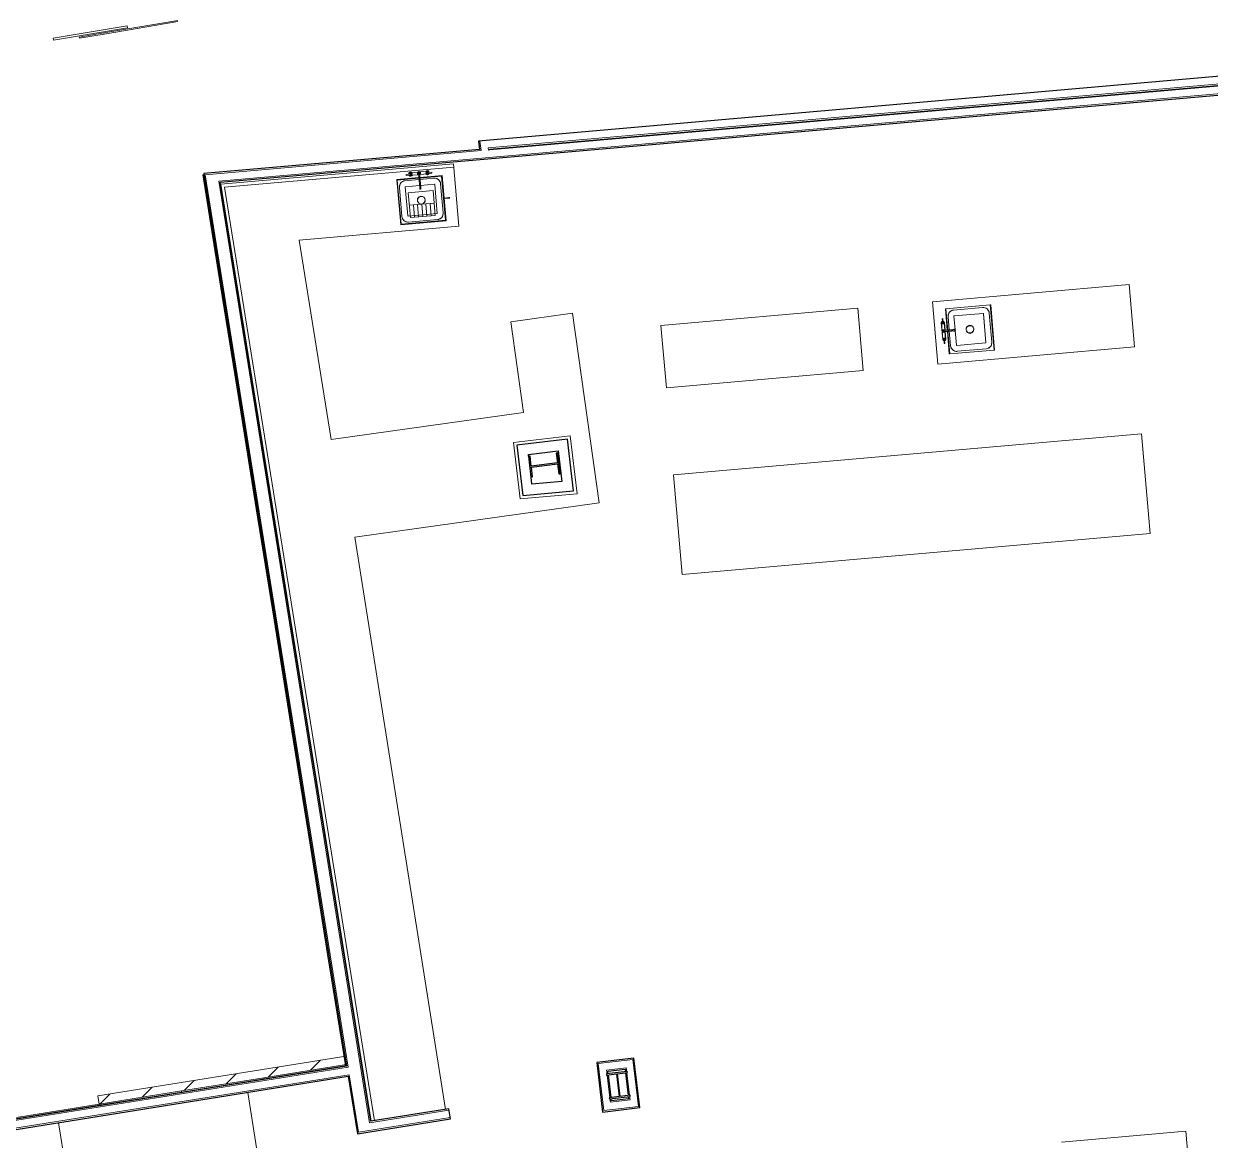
# Model space of a CAD drawing. Header units: millimetres. Extents: x -15988 to 119026, y 0 to 105082.
# Drawn here: x 26410 to 40884, y 25244 to 38866 of the extents above; entities that cross this region are included whole.
import ezdxf

# ---------------------------------------------------------------- set-up
doc = ezdxf.new("R2010")
doc.units = ezdxf.units.MM
doc.header["$LTSCALE"] = 25
doc.header["$MEASUREMENT"] = 0
doc.layers.add('PLANON_CONSTRUCTION', color=8, linetype='CONTINUOUS', lineweight=18)
doc.layers.add('PLANON_FLOOR_POLYLINE', color=5, linetype='CONTINUOUS')

msp = doc.modelspace()

# ---------------------------------------------------------------- linework, layer by layer
at = {"layer": 'PLANON_CONSTRUCTION'}
for p, q in [((27671, 38839), (26769, 38688)), ((26774, 38663), (27675, 38814)), ((28289, 38904), (27387, 38753)), ((27389, 38740), (28291, 38892)), ((27675, 38814), (27671, 38839)), ((50018, 38802), (28790, 36945)), ((26769, 38688), (26774, 38663)), ((27387, 38753), (27087, 38703)), ((27087, 38703), (27089, 38690)), ((27089, 38690), (27389, 38740)), ((27389, 38740), (27387, 38753)), ((27387, 38753), (27389, 38740)), ((41094, 38139), (32076, 37350)), ((31974, 37434), (31988, 37317)), ((32076, 37350), (32079, 37325)), ((31988, 37317), (28623, 37023)), ((32095, 37327), (32079, 37325)), ((28607, 37023), (28595, 37021)), ((28595, 37021), (28812, 35663)), ((28824, 35665), (28607, 37023)), ((28623, 37023), (30366, 26135)), ((28790, 36945), (30629, 25457)), ((28812, 35663), (28824, 35665)), ((28824, 35665), (28812, 35663)), ((28812, 35663), (29029, 34304)), ((29042, 34306), (28824, 35665)), ((29042, 34306), (29029, 34304)), ((29029, 34304), (29042, 34306)), ((29259, 32948), (29042, 34306)), ((29029, 34304), (29247, 32946)), ((29259, 32948), (29247, 32946)), ((29247, 32946), (29259, 32948)), ((29247, 32946), (29464, 31587)), ((29477, 31589), (29259, 32948)), ((29464, 31587), (29477, 31589)), ((29477, 31589), (29464, 31587)), ((29464, 31587), (29682, 30229)), ((29694, 30231), (29477, 31589)), ((29694, 30231), (29682, 30229)), ((29682, 30229), (29694, 30231)), ((29682, 30229), (29899, 28871)), ((29912, 28873), (29694, 30231)), ((29912, 28873), (29899, 28871)), ((29899, 28871), (29912, 28873)), ((29899, 28871), (30116, 27512)), ((30129, 27514), (29912, 28873)), ((30116, 27512), (30129, 27514)), ((30129, 27514), (30116, 27512)), ((30116, 27512), (30334, 26154)), ((30346, 26156), (30129, 27514)), ((33417, 26179), (33840, 26229)), ((33840, 26229), (33908, 25656)), ((30366, 26135), (25237, 25314)), ((30345, 26167), (29339, 26006)), ((29341, 25993), (30347, 26154)), ((30334, 26154), (30346, 26156)), ((30347, 26154), (30345, 26167)), ((33486, 25605), (33417, 26179)), ((33520, 26099), (33759, 26127)), ((33525, 26054), (33520, 26099)), ((33759, 26127), (33765, 26082)), ((33766, 26068), (33799, 25792)), ((30380, 26044), (25596, 25278)), ((29339, 26006), (28334, 25845)), ((28336, 25832), (29341, 25993)), ((29339, 26006), (29341, 25993)), ((29341, 25993), (29339, 26006)), ((30380, 26044), (30493, 25342)), ((33560, 25763), (33527, 26039)), ((28334, 25845), (27328, 25684)), ((27330, 25671), (28336, 25832)), ((28336, 25832), (28334, 25845)), ((28334, 25845), (28336, 25832)), ((33801, 25777), (33806, 25736)), ((27328, 25684), (26322, 25523)), ((26324, 25510), (27330, 25671)), ((27328, 25684), (27330, 25671)), ((27330, 25671), (27328, 25684)), ((33908, 25656), (33486, 25605)), ((33566, 25708), (33561, 25749)), ((33806, 25736), (33566, 25708)), ((31612, 25521), (30493, 25342)), ((31597, 25612), (30629, 25457))]:
    msp.add_line(p, q, dxfattribs=at)
at = {"layer": 'PLANON_CONSTRUCTION', "lineweight": 30}
for p, q in [((28808, 36931), (50002, 38785)), ((41055, 38228), (31958, 37433)), ((32094, 37336), (41064, 38121)), ((41065, 38111), (32095, 37327)), ((31958, 37433), (31970, 37332)), ((31970, 37332), (28605, 37037)), ((32095, 37327), (32094, 37336)), ((28605, 37037), (30348, 26148)), ((30642, 25475), (28808, 36931)), ((33042, 33796), (32425, 33722)), ((33117, 33165), (33042, 33796)), ((32425, 33722), (32498, 33109)), ((32566, 33611), (32931, 33655)), ((32569, 33588), (32566, 33611)), ((32931, 33655), (32975, 33279)), ((32610, 33247), (32600, 33334)), ((32498, 33109), (33117, 33165)), ((32975, 33279), (32610, 33247)), ((33854, 26247), (33400, 26193)), ((33926, 25642), (33854, 26247)), ((30348, 26148), (25234, 25330)), ((33400, 26193), (33472, 25588)), ((33537, 26085), (33745, 26110)), ((33541, 26056), (33537, 26085)), ((33745, 26110), (33749, 26080)), ((33751, 26066), (33783, 25790)), ((25630, 25267), (30367, 26026)), ((30367, 26026), (30480, 25323)), ((33575, 25765), (33542, 26041)), ((33785, 25775), (33788, 25750)), ((31595, 25627), (30642, 25475)), ((31615, 25505), (31595, 25627)), ((33472, 25588), (33926, 25642)), ((33580, 25725), (33577, 25750)), ((33788, 25750), (33580, 25725)), ((30480, 25323), (31615, 25505))]:
    msp.add_line(p, q, dxfattribs=at)
at = {"layer": 'PLANON_CONSTRUCTION', "lineweight": 5}
for p, q in [((31652, 37155), (28813, 36907)), ((31655, 37117), (28857, 36873)), ((31221, 37055), (31132, 37047)), ((31229, 37061), (31212, 37049)), ((31248, 37052), (31229, 37061)), ((31335, 37065), (31239, 37057)), ((31321, 37064), (31314, 37047)), ((31321, 37064), (31314, 37047)), ((31339, 37065), (31321, 37064)), ((31339, 37065), (31321, 37064)), ((31350, 37051), (31339, 37065)), ((31350, 37051), (31339, 37065)), ((31719, 36396), (31652, 37155)), ((31230, 36988), (30960, 36964)), ((30960, 36964), (31008, 36414)), ((30962, 36963), (31231, 36986)), ((31010, 36415), (30962, 36963)), ((31231, 36982), (30966, 36959)), ((31231, 36982), (30966, 36959)), ((30966, 36959), (31013, 36420)), ((30966, 36959), (31013, 36420)), ((31060, 36949), (31232, 36964)), ((31073, 37026), (31124, 37031)), ((31073, 37026), (31074, 37014)), ((31126, 37018), (31074, 37014)), ((31120, 37046), (31113, 37030)), ((31120, 37046), (31113, 37030)), ((31138, 37048), (31120, 37046)), ((31138, 37048), (31120, 37046)), ((31122, 37018), (31124, 37015)), ((31122, 37018), (31124, 37015)), ((31124, 37031), (31139, 37032)), ((31124, 37031), (31126, 37018)), ((31124, 37015), (31141, 37017)), ((31124, 37015), (31141, 37017)), ((31140, 37019), (31126, 37018)), ((31134, 37016), (31224, 37024)), ((31149, 37033), (31138, 37048)), ((31149, 37033), (31138, 37048)), ((31139, 37032), (31140, 37032)), ((31140, 37019), (31139, 37032)), ((31140, 37032), (31141, 37020)), ((31141, 37020), (31140, 37019)), ((31141, 37017), (31149, 37033)), ((31141, 37017), (31149, 37033)), ((31212, 37049), (31214, 37028)), ((31214, 37028), (31227, 37022)), ((31225, 37040), (31240, 36868)), ((31253, 36869), (31237, 37041)), ((31239, 37023), (31250, 37031)), ((31241, 37025), (31338, 37034)), ((31513, 37012), (31241, 36989)), ((31241, 36987), (31511, 37011)), ((31507, 37007), (31241, 36983)), ((31508, 37007), (31241, 36983)), ((31243, 36965), (31414, 36980)), ((31250, 37031), (31248, 37052)), ((31314, 37047), (31325, 37033)), ((31314, 37047), (31325, 37033)), ((31322, 37048), (31323, 37048)), ((31322, 37048), (31323, 37035)), ((31323, 37048), (31338, 37049)), ((31325, 37036), (31323, 37048)), ((31325, 37036), (31323, 37035)), ((31339, 37037), (31325, 37036)), ((31325, 37033), (31342, 37034)), ((31325, 37033), (31342, 37034)), ((31338, 37049), (31389, 37054)), ((31338, 37049), (31339, 37037)), ((31390, 37041), (31339, 37037)), ((31342, 37034), (31343, 37037)), ((31342, 37034), (31343, 37037)), ((31389, 37054), (31390, 37041)), ((31495, 36912), (31526, 36558)), ((31554, 36467), (31507, 37007)), ((31555, 36467), (31508, 37007)), ((31559, 36464), (31511, 37011)), ((31561, 36462), (31513, 37012)), ((28813, 36907), (30649, 25476)), ((28857, 36873), (30687, 25482)), ((31023, 36514), (30992, 36868)), ((31064, 36874), (31095, 36520)), ((31064, 36874), (31095, 36520)), ((31238, 36892), (31066, 36877)), ((31238, 36892), (31066, 36877)), ((31403, 36830), (31100, 36804)), ((31100, 36804), (31126, 36500)), ((31421, 36908), (31250, 36893)), ((31421, 36908), (31250, 36893)), ((31430, 36526), (31403, 36830)), ((31455, 36552), (31424, 36906)), ((31455, 36552), (31424, 36906)), ((31113, 36652), (31417, 36678)), ((31164, 36656), (31177, 36504)), ((31214, 36661), (31227, 36509)), ((31265, 36665), (31278, 36513)), ((31315, 36669), (31329, 36518)), ((31366, 36674), (31379, 36522)), ((31596, 36744), (31537, 36739)), ((31537, 36733), (31597, 36738)), ((31098, 36518), (31452, 36549)), ((31098, 36518), (31452, 36549)), ((31458, 36477), (31104, 36446)), ((31126, 36500), (31430, 36526)), ((29770, 36226), (31719, 36396)), ((31008, 36414), (31561, 36462)), ((31559, 36464), (31010, 36415)), ((31013, 36420), (31554, 36467)), ((31013, 36420), (31555, 36467)), ((30161, 33794), (29770, 36226)), ((37494, 35473), (39894, 35683)), ((39894, 35683), (39961, 34924)), ((37560, 34714), (37494, 35473)), ((33105, 35336), (32350, 35230)), ((33430, 33022), (33105, 35336)), ((36583, 35394), (34183, 35184)), ((36649, 34635), (36583, 35394)), ((37653, 35387), (37676, 35128)), ((37658, 35387), (37653, 35387)), ((37677, 35128), (37655, 35386)), ((37655, 35386), (37659, 35386)), ((38200, 35435), (37658, 35387)), ((37658, 35387), (37681, 35128)), ((37753, 35372), (38107, 35403)), ((38114, 35331), (37759, 35300)), ((38114, 35331), (37759, 35300)), ((38148, 34974), (38117, 35329)), ((38148, 34974), (38117, 35328)), ((38188, 35335), (38219, 34981)), ((38249, 34885), (38200, 35435)), ((38206, 35435), (38200, 35435)), ((38200, 35433), (38204, 35434)), ((38252, 34886), (38204, 35434)), ((38254, 34885), (38206, 35435)), ((32505, 34123), (32350, 35230)), ((34183, 35184), (34249, 34425)), ((37620, 35013), (37603, 35215)), ((37606, 35215), (37623, 35013)), ((37620, 35268), (37614, 35267)), ((37614, 35267), (37620, 35268)), ((37614, 35264), (37614, 35267)), ((37614, 35267), (37614, 35267)), ((37617, 35236), (37614, 35264)), ((37614, 35264), (37621, 35264)), ((37618, 35226), (37617, 35236)), ((37617, 35236), (37623, 35236)), ((37619, 35207), (37619, 35207)), ((37619, 35207), (37620, 35207)), ((37620, 35268), (37620, 35268)), ((37620, 35268), (37621, 35264)), ((37621, 35264), (37623, 35236)), ((37623, 35236), (37624, 35226)), ((37625, 35208), (37626, 35208)), ((37626, 35208), (37626, 35208)), ((37646, 35125), (37637, 35218)), ((37641, 35219), (37649, 35125)), ((37699, 35130), (37685, 35291)), ((37757, 35297), (37771, 35135)), ((37757, 35297), (37771, 35135)), ((37655, 35016), (37647, 35109)), ((37650, 35110), (37658, 35016)), ((37677, 35112), (37701, 34837)), ((37703, 34838), (37679, 35112)), ((37682, 35112), (37706, 34837)), ((37716, 34937), (37701, 35114)), ((37772, 35121), (37788, 34942)), ((37772, 35121), (37788, 34943)), ((39961, 34924), (37560, 34714)), ((37635, 35023), (37635, 35024)), ((37635, 35024), (37636, 35024)), ((37638, 34995), (37637, 35005)), ((37638, 34995), (37644, 34996)), ((37640, 34967), (37638, 34995)), ((37641, 34964), (37640, 34967)), ((37640, 34967), (37647, 34967)), ((37641, 35024), (37642, 35024)), ((37641, 34964), (37647, 34964)), ((37641, 34964), (37641, 34964)), ((37641, 34964), (37647, 34964)), ((37642, 35024), (37642, 35024)), ((37643, 35006), (37644, 34996)), ((37644, 34996), (37647, 34967)), ((37647, 34967), (37647, 34964)), ((37647, 34964), (37647, 34964)), ((37706, 34837), (38249, 34885)), ((37791, 34941), (38145, 34972)), ((38151, 34900), (37797, 34869)), ((38252, 34886), (38248, 34886)), ((38249, 34885), (38254, 34885)), ((37701, 34837), (37706, 34837)), ((37707, 34839), (37703, 34838)), ((34249, 34425), (36649, 34635)), ((32505, 34123), (30161, 33794)), ((32383, 33756), (33075, 33838)), ((32465, 33069), (32383, 33756)), ((33075, 33838), (33159, 33130)), ((34337, 33361), (40045, 33861)), ((40045, 33861), (40151, 32646)), ((34443, 32147), (34337, 33361)), ((33430, 33022), (30447, 32603)), ((33159, 33130), (32465, 33069)), ((31553, 25621), (30447, 32603)), ((40151, 32646), (34443, 32147)), ((26835, 25457), (29142, 25826)), ((29142, 25826), (29262, 25074)), ((26955, 24704), (26835, 25457)), ((40587, 25353), (39069, 25220)), ((40694, 24138), (40587, 25353))]:
    msp.add_line(p, q, dxfattribs=at)
at = {"layer": 'PLANON_CONSTRUCTION', "lineweight": 25}
for p, q in [((32587, 33590), (32567, 33588)), ((32567, 33588), (32597, 33333)), ((32601, 33469), (32587, 33590)), ((32925, 33631), (32905, 33628)), ((32905, 33628), (32920, 33507)), ((32955, 33376), (32925, 33631)), ((32920, 33507), (32601, 33469)), ((32603, 33457), (32921, 33495)), ((32617, 33336), (32603, 33457)), ((32921, 33495), (32936, 33374)), ((32597, 33333), (32617, 33336)), ((32936, 33374), (32955, 33376)), ((33771, 26083), (33519, 26053)), ((33651, 26054), (33773, 26069)), ((33773, 26069), (33771, 26083)), ((33519, 26053), (33520, 26039)), ((33520, 26039), (33642, 26053)), ((33642, 26053), (33675, 25777)), ((33684, 25778), (33651, 26054)), ((33675, 25777), (33553, 25762)), ((33555, 25748), (33807, 25778)), ((33806, 25792), (33684, 25778)), ((33807, 25778), (33806, 25792)), ((33553, 25762), (33555, 25748))]:
    msp.add_line(p, q, dxfattribs=at)
at = {"layer": 'PLANON_CONSTRUCTION', "lineweight": 9}
for p, q in [((30316, 26265), (27313, 25784)), ((29908, 26098), (30028, 26219)), ((28881, 25933), (29002, 26054)), ((29394, 26016), (29515, 26137)), ((28367, 25851), (28489, 25972)), ((27313, 25784), (27329, 25684)), ((27340, 25686), (27462, 25808)), ((27853, 25768), (27975, 25890))]:
    msp.add_line(p, q, dxfattribs=at)
at = {"layer": 'PLANON_CONSTRUCTION', "lineweight": 5, "flags": 128}
for points in [[(31240, 36868), (31240, 36867), (31240, 36867), (31240, 36866), (31240, 36866), (31240, 36866), (31240, 36865), (31240, 36865), (31240, 36864), (31240, 36864), (31240, 36863), (31240, 36863), (31240, 36862), (31240, 36862), (31240, 36862), (31240, 36861), (31240, 36861), (31241, 36860), (31241, 36860), (31241, 36859), (31241, 36859), (31241, 36859), (31241, 36858), (31241, 36858), (31241, 36857), (31241, 36857), (31241, 36857), (31241, 36856), (31241, 36856), (31241, 36856), (31241, 36855), (31241, 36855), (31241, 36855), (31241, 36854), (31241, 36854), (31241, 36854), (31241, 36854), (31241, 36853), (31241, 36853), (31241, 36853), (31241, 36853), (31241, 36853), (31241, 36853), (31241, 36852), (31241, 36852), (31241, 36852), (31241, 36852), (31241, 36852), (31241, 36852), (31241, 36852), (31241, 36852)], [(31254, 36853), (31254, 36853), (31254, 36853), (31254, 36852), (31254, 36852), (31254, 36852), (31254, 36852), (31254, 36851), (31254, 36851), (31254, 36851), (31254, 36851), (31254, 36850), (31253, 36850), (31253, 36850), (31253, 36850), (31253, 36849), (31253, 36849), (31253, 36849), (31253, 36849), (31253, 36849), (31252, 36848), (31252, 36848), (31252, 36848), (31252, 36848), (31252, 36848), (31251, 36848), (31251, 36847), (31251, 36847), (31251, 36847), (31251, 36847), (31250, 36847), (31250, 36847), (31250, 36847), (31250, 36847), (31249, 36847), (31249, 36846), (31249, 36846), (31249, 36846), (31248, 36846), (31248, 36846), (31248, 36846), (31248, 36846), (31247, 36846), (31247, 36846), (31247, 36846), (31247, 36846), (31246, 36846), (31246, 36846), (31246, 36846), (31246, 36847), (31245, 36847), (31245, 36847), (31245, 36847), (31245, 36847), (31245, 36847), (31244, 36847), (31244, 36847), (31244, 36847), (31244, 36848), (31243, 36848), (31243, 36848), (31243, 36848), (31243, 36848), (31243, 36848), (31243, 36849), (31242, 36849), (31242, 36849), (31242, 36849), (31242, 36849), (31242, 36850), (31242, 36850), (31242, 36850), (31242, 36850), (31242, 36851), (31241, 36851), (31241, 36851), (31241, 36851), (31241, 36852), (31241, 36852), (31241, 36852)], [(31241, 36852), (31241, 36852), (31241, 36852)], [(31254, 36853), (31254, 36853), (31254, 36853), (31254, 36853), (31254, 36853), (31254, 36853), (31254, 36853), (31254, 36854), (31254, 36854), (31254, 36854), (31254, 36854), (31254, 36854), (31254, 36854), (31254, 36855), (31254, 36855), (31254, 36855), (31254, 36855), (31254, 36856), (31254, 36856), (31254, 36856), (31254, 36857), (31254, 36857), (31254, 36857), (31254, 36858), (31253, 36858), (31253, 36858), (31253, 36859), (31253, 36859), (31253, 36859), (31253, 36860), (31253, 36860), (31253, 36861), (31253, 36861), (31253, 36861), (31253, 36862), (31253, 36862), (31253, 36863), (31253, 36863), (31253, 36864), (31253, 36864), (31253, 36865), (31253, 36865), (31253, 36865), (31253, 36866), (31253, 36866), (31253, 36867), (31253, 36867), (31253, 36868), (31253, 36868), (31253, 36868), (31253, 36869)], [(31254, 36853), (31254, 36853), (31254, 36853)], [(31609, 36745), (31609, 36745), (31609, 36745), (31609, 36745), (31609, 36745), (31609, 36745), (31609, 36745), (31608, 36745), (31608, 36745), (31608, 36745), (31608, 36745), (31608, 36745), (31607, 36745), (31607, 36745), (31607, 36745), (31607, 36745), (31606, 36745), (31606, 36745), (31606, 36745), (31605, 36745), (31605, 36745), (31605, 36745), (31604, 36745), (31604, 36745), (31603, 36745), (31603, 36745), (31603, 36745), (31602, 36745), (31602, 36745), (31601, 36745), (31601, 36745), (31600, 36745), (31600, 36745), (31599, 36745), (31599, 36745), (31598, 36745), (31598, 36745), (31597, 36744), (31597, 36744), (31596, 36744), (31596, 36744)], [(31597, 36738), (31597, 36738), (31598, 36738), (31598, 36738), (31599, 36738), (31599, 36738), (31600, 36738), (31600, 36738), (31601, 36738), (31601, 36738), (31602, 36738), (31602, 36739), (31603, 36739), (31603, 36739), (31604, 36739), (31604, 36739), (31604, 36739), (31605, 36739), (31605, 36739), (31606, 36739), (31606, 36739), (31606, 36739), (31607, 36739), (31607, 36739), (31607, 36739), (31607, 36739), (31608, 36739), (31608, 36739), (31608, 36739), (31608, 36739), (31609, 36739), (31609, 36739), (31609, 36739), (31609, 36739), (31609, 36739), (31609, 36739), (31609, 36739), (31609, 36739), (31609, 36739), (31609, 36739)], [(37617, 35229), (37616, 35229), (37616, 35229), (37615, 35229), (37615, 35228), (37614, 35228), (37614, 35228), (37613, 35228), (37613, 35227), (37613, 35227), (37612, 35227), (37612, 35226), (37611, 35226), (37611, 35225), (37611, 35225), (37610, 35224), (37610, 35224), (37610, 35224), (37610, 35223), (37609, 35223), (37609, 35222), (37609, 35222), (37609, 35221), (37609, 35221), (37608, 35220), (37608, 35220), (37608, 35219), (37608, 35218), (37608, 35218), (37608, 35217), (37608, 35217), (37608, 35216), (37608, 35216), (37608, 35215), (37608, 35215), (37608, 35214), (37608, 35214), (37609, 35213), (37609, 35213), (37609, 35212), (37609, 35212), (37609, 35211), (37610, 35211), (37610, 35210), (37610, 35210), (37610, 35209), (37611, 35209), (37611, 35208), (37611, 35208), (37612, 35208), (37612, 35207), (37613, 35207), (37613, 35206), (37613, 35206), (37614, 35206), (37614, 35205), (37615, 35205), (37615, 35205), (37616, 35205), (37616, 35204), (37617, 35204), (37617, 35204), (37618, 35204), (37618, 35204), (37619, 35204), (37619, 35204), (37620, 35203), (37620, 35203), (37621, 35203), (37621, 35203), (37622, 35203), (37622, 35203), (37623, 35203)], [(37623, 35203), (37623, 35203), (37624, 35203), (37624, 35204), (37625, 35204), (37625, 35204), (37626, 35204), (37626, 35204), (37627, 35204), (37627, 35205), (37628, 35205), (37628, 35205), (37629, 35205), (37629, 35206), (37630, 35206), (37630, 35206), (37631, 35207), (37631, 35207), (37631, 35207), (37632, 35208), (37632, 35208), (37632, 35209), (37633, 35209), (37633, 35210), (37633, 35210), (37634, 35211), (37634, 35211), (37634, 35212), (37634, 35212), (37634, 35213), (37635, 35213), (37635, 35214), (37635, 35214), (37635, 35215), (37635, 35215), (37635, 35216), (37635, 35216), (37635, 35217), (37635, 35217), (37635, 35218), (37635, 35218), (37635, 35219), (37635, 35219), (37635, 35220), (37635, 35221), (37634, 35221), (37634, 35222), (37634, 35222), (37634, 35223), (37634, 35223), (37633, 35223), (37633, 35224), (37633, 35224), (37632, 35225), (37632, 35225), (37632, 35226), (37631, 35226), (37631, 35226), (37631, 35227), (37630, 35227), (37630, 35228), (37629, 35228), (37629, 35228), (37628, 35228), (37628, 35229), (37628, 35229), (37627, 35229), (37627, 35229), (37626, 35230), (37626, 35230), (37625, 35230), (37624, 35230), (37624, 35230)], [(37629, 35131), (37629, 35131), (37628, 35131), (37627, 35130), (37627, 35130), (37626, 35130), (37626, 35130), (37625, 35130), (37624, 35130), (37624, 35129), (37623, 35129), (37623, 35129), (37622, 35128), (37622, 35128), (37621, 35128), (37621, 35127), (37620, 35127), (37620, 35127), (37620, 35126), (37619, 35126), (37619, 35125), (37618, 35125), (37618, 35124), (37618, 35124), (37617, 35123), (37617, 35123), (37617, 35122), (37617, 35122), (37616, 35121), (37616, 35120), (37616, 35120), (37616, 35119), (37616, 35119), (37616, 35118), (37615, 35118), (37615, 35117), (37615, 35116), (37615, 35116), (37615, 35115), (37615, 35115), (37615, 35114), (37616, 35113), (37616, 35113), (37616, 35112), (37616, 35112), (37616, 35111), (37616, 35110), (37617, 35110), (37617, 35109), (37617, 35109), (37617, 35108), (37618, 35108), (37618, 35107), (37618, 35107), (37619, 35106), (37619, 35106), (37619, 35105), (37620, 35105), (37620, 35104), (37621, 35104), (37621, 35104), (37622, 35103), (37622, 35103), (37623, 35103), (37623, 35102), (37624, 35102), (37624, 35102), (37625, 35102), (37625, 35101), (37626, 35101), (37627, 35101), (37627, 35101), (37628, 35101), (37628, 35101), (37629, 35101), (37630, 35101), (37630, 35101), (37631, 35101), (37631, 35101), (37632, 35101)], [(37642, 35125), (37642, 35126), (37641, 35126), (37641, 35126), (37641, 35127), (37640, 35127), (37640, 35128), (37639, 35128), (37639, 35128), (37638, 35129), (37638, 35129), (37637, 35129), (37637, 35129), (37636, 35130), (37635, 35130), (37635, 35130), (37634, 35130), (37634, 35130), (37633, 35131), (37632, 35131), (37632, 35131), (37631, 35131), (37631, 35131), (37630, 35131), (37629, 35131), (37629, 35131)], [(37762, 35135), (37762, 35135), (37762, 35135), (37761, 35135), (37761, 35135), (37761, 35135), (37760, 35135), (37759, 35135), (37759, 35135), (37758, 35135), (37757, 35135), (37756, 35135), (37754, 35134), (37753, 35134), (37752, 35134), (37750, 35134), (37749, 35134), (37747, 35134), (37745, 35134), (37744, 35134), (37742, 35133), (37740, 35133), (37738, 35133), (37736, 35133), (37734, 35133), (37732, 35132), (37729, 35132), (37727, 35132), (37725, 35132), (37722, 35132), (37720, 35131), (37717, 35131), (37715, 35131), (37712, 35131), (37710, 35131), (37707, 35130), (37704, 35130), (37702, 35130), (37699, 35130), (37697, 35129), (37694, 35129), (37691, 35129), (37689, 35129), (37686, 35128), (37683, 35128), (37681, 35128), (37678, 35128), (37676, 35128), (37673, 35127), (37671, 35127), (37668, 35127), (37666, 35127), (37664, 35127), (37661, 35126), (37659, 35126), (37657, 35126), (37655, 35126), (37653, 35126), (37651, 35125), (37649, 35125), (37647, 35125), (37645, 35125), (37644, 35125), (37642, 35125), (37641, 35125), (37639, 35124), (37638, 35124), (37637, 35124), (37636, 35124), (37634, 35124), (37634, 35124), (37633, 35124), (37632, 35124), (37631, 35124), (37631, 35124), (37630, 35124), (37630, 35124), (37630, 35124), (37630, 35124), (37630, 35124)], [(37631, 35108), (37631, 35108), (37631, 35108), (37632, 35108), (37632, 35108), (37632, 35108), (37633, 35108), (37634, 35108), (37634, 35108), (37635, 35108), (37636, 35108), (37637, 35108), (37639, 35108), (37640, 35109), (37641, 35109), (37643, 35109), (37644, 35109), (37646, 35109), (37648, 35109), (37649, 35109), (37651, 35110), (37653, 35110), (37655, 35110), (37657, 35110), (37659, 35110), (37662, 35110), (37664, 35111), (37666, 35111), (37668, 35111), (37671, 35111), (37673, 35111), (37676, 35112), (37678, 35112), (37681, 35112), (37683, 35112), (37686, 35113), (37689, 35113), (37691, 35113), (37694, 35113), (37696, 35113), (37699, 35114), (37702, 35114), (37704, 35114), (37707, 35114), (37710, 35115), (37712, 35115), (37715, 35115), (37717, 35115), (37720, 35116), (37722, 35116), (37725, 35116), (37727, 35116), (37729, 35116), (37732, 35117), (37734, 35117), (37736, 35117), (37738, 35117), (37740, 35117), (37742, 35117), (37744, 35118), (37746, 35118), (37748, 35118), (37749, 35118), (37751, 35118), (37752, 35118), (37754, 35118), (37755, 35119), (37756, 35119), (37757, 35119), (37759, 35119), (37759, 35119), (37760, 35119), (37761, 35119), (37762, 35119), (37762, 35119), (37763, 35119), (37763, 35119), (37763, 35119), (37763, 35119), (37763, 35119)], [(37632, 35101), (37632, 35101), (37633, 35101), (37634, 35101), (37634, 35101), (37635, 35101), (37635, 35101), (37636, 35102), (37636, 35102), (37637, 35102), (37638, 35102), (37638, 35103), (37639, 35103), (37639, 35103), (37640, 35104), (37640, 35104), (37640, 35104), (37641, 35105), (37641, 35105), (37642, 35106), (37642, 35106), (37643, 35107), (37643, 35107), (37643, 35108), (37644, 35108), (37644, 35109)], [(37638, 35028), (37638, 35028), (37637, 35028), (37637, 35028), (37636, 35028), (37635, 35027), (37635, 35027), (37634, 35027), (37634, 35027), (37633, 35027), (37633, 35026), (37632, 35026), (37632, 35026), (37632, 35026), (37631, 35025), (37631, 35025), (37630, 35025), (37630, 35024), (37630, 35024), (37629, 35023), (37629, 35023), (37628, 35023), (37628, 35022), (37628, 35022), (37628, 35021), (37627, 35021), (37627, 35020), (37627, 35020), (37627, 35019), (37626, 35019), (37626, 35018), (37626, 35018), (37626, 35017), (37626, 35017), (37626, 35016), (37626, 35016), (37626, 35015), (37626, 35015), (37626, 35014), (37626, 35013), (37626, 35013), (37626, 35012), (37626, 35012), (37626, 35011), (37626, 35011), (37626, 35010), (37627, 35010), (37627, 35009), (37627, 35009), (37627, 35008), (37628, 35008), (37628, 35007), (37628, 35007), (37628, 35006), (37629, 35006), (37629, 35006), (37629, 35005), (37630, 35005), (37630, 35004), (37631, 35004), (37631, 35004), (37632, 35003), (37632, 35003), (37632, 35003), (37633, 35003), (37633, 35002), (37634, 35002), (37634, 35002), (37635, 35002), (37635, 35002), (37636, 35001), (37636, 35001), (37637, 35001)], [(37644, 35002), (37645, 35002), (37645, 35002), (37646, 35003), (37646, 35003), (37647, 35003), (37647, 35003), (37647, 35004), (37648, 35004), (37648, 35004), (37649, 35005), (37649, 35005), (37649, 35006), (37650, 35006), (37650, 35006), (37650, 35007), (37651, 35007), (37651, 35008), (37651, 35008), (37651, 35009), (37652, 35009), (37652, 35010), (37652, 35010), (37652, 35011), (37652, 35011), (37653, 35012), (37653, 35012), (37653, 35013), (37653, 35013), (37653, 35014), (37653, 35014), (37653, 35015), (37653, 35016), (37653, 35016), (37653, 35017), (37653, 35017), (37652, 35018), (37652, 35018), (37652, 35019), (37652, 35019), (37652, 35020), (37652, 35020), (37651, 35021), (37651, 35021), (37651, 35022), (37650, 35022), (37650, 35023), (37650, 35023), (37649, 35023), (37649, 35024), (37649, 35024), (37648, 35025), (37648, 35025), (37648, 35025), (37647, 35026), (37647, 35026), (37646, 35026), (37646, 35026), (37645, 35027), (37645, 35027), (37644, 35027), (37644, 35027), (37643, 35027), (37643, 35028), (37642, 35028), (37642, 35028), (37641, 35028), (37641, 35028), (37640, 35028), (37639, 35028), (37639, 35028), (37638, 35028), (37638, 35028)]]:
    msp.add_lwpolyline(points, dxfattribs=at)
at = {"layer": 'PLANON_CONSTRUCTION', "lineweight": 5}
for centre, radius, start, end in [((31130, 37031), 25.4, 44.7359, 185), ((31332, 37049), 25.4, 5, 145.7871), ((31332, 37049), 14.1, 5, 185), ((31332, 37049), 10.3, 5, 185), ((31332, 37049), 6.8, 5, 185), ((31332, 37049), 17.3, 82.4817, 107.8678), ((31332, 37049), 17.3, 5, 59.6486), ((31067, 36875), 74.6, 95, 185), ((31067, 36875), 74.6, 120.0288, 159.9712), ((31067, 36875), 74.6, 95, 114.9712), ((31130, 37031), 25.4, 221, 325.6279), ((31130, 37031), 17.3, 130.3514, 179.8542), ((31130, 37031), 14.1, 5, 185), ((31130, 37031), 10.3, 5, 185), ((31130, 37031), 17.3, 234.0476, 243.1141), ((31130, 37031), 6.8, 5, 185), ((31130, 37031), 17.3, 82.5167, 109.792), ((31130, 37031), 14.1, 259.7745, 290.2255), ((31130, 37031), 17.3, 260.208, 287.5031), ((31130, 37031), 10.3, 348.9865, 5), ((31130, 37031), 14.1, 320, 5), ((31231, 37040), 13.8, 5, 185), ((31231, 37040), 13.8, 185, 246.722), ((31231, 37040), 10.6, 5, 185), ((31231, 37040), 10.6, 185, 235.6713), ((31231, 37040), 10.6, 314.3287, 5), ((31231, 37040), 13.8, 303.278, 5), ((31332, 37049), 25.4, 224.7359, 334.4174), ((31332, 37049), 14.1, 185, 230), ((31332, 37049), 10.3, 185, 201.0135), ((31332, 37049), 14.1, 259.7745, 290.2255), ((31332, 37049), 17.3, 262.5167, 287.4833), ((31421, 36906), 74.6, 5, 95), ((31421, 36906), 74.6, 75.0288, 95), ((31421, 36906), 74.6, 30.0288, 69.9712), ((31421, 36906), 74.6, 5, 24.9712), ((31067, 36875), 74.6, 165.0288, 185), ((31067, 36875), 2.72, 95, 185), ((31067, 36875), 2.72, 95, 185), ((31421, 36906), 2.72, 5, 95), ((31421, 36906), 2.72, 5, 95), ((31259, 36713), 47, 5, 185), ((31259, 36713), 47, 161.6941, 185), ((31259, 36713), 47, 185, 5), ((31259, 36713), 47, 185, 199.4225), ((31261, 36712), 47, 95, 275), ((31259, 36713), 47, 135.583, 157.8285), ((31259, 36713), 47, 203.2526, 208.3059), ((31259, 36713), 47, 108.6312, 131.2008), ((31259, 36713), 47, 83.9964, 106.0036), ((31261, 36712), 47, 275, 95), ((31259, 36713), 47, 72.7901, 81.3688), ((31098, 36520), 74.6, 185, 275), ((31098, 36520), 74.6, 185, 204.9712), ((31098, 36520), 74.6, 210.0288, 249.9712), ((31098, 36520), 2.72, 185, 275), ((31098, 36520), 2.72, 185, 275), ((31452, 36551), 2.72, 275, 5), ((31452, 36551), 2.72, 275, 5), ((31452, 36551), 74.6, 275, 5), ((31452, 36551), 74.6, 275, 294.9712), ((31452, 36551), 74.6, 300.0288, 339.9712), ((31452, 36551), 74.6, 345.0288, 5), ((31098, 36520), 74.6, 255.0288, 275), ((37760, 35298), 74.6, 95, 185), ((37760, 35298), 74.6, 120.0288, 159.9712), ((37760, 35298), 74.6, 95, 114.9712), ((38114, 35329), 74.6, 5, 95), ((38114, 35329), 74.6, 75.0288, 95), ((38114, 35328), 2.72, 5, 95), ((38114, 35329), 2.72, 50, 95), ((38114, 35329), 2.72, 5, 95), ((38114, 35329), 74.6, 30.0288, 69.9712), ((38114, 35329), 74.6, 5, 24.9712), ((37622, 35217), 19, 105.0304, 185), ((37622, 35217), 15.9, 108.0844, 185), ((37622, 35217), 15.9, 106.9949, 275), ((37622, 35217), 16.1, 106.8932, 275), ((37622, 35217), 16.1, 106.8932, 275), ((37622, 35217), 14.4, 108.2889, 275), ((37622, 35217), 13.5, 157.354, 212.646), ((37622, 35217), 13.5, 109.1458, 140), ((37622, 35217), 9.8, 112.837, 185), ((37622, 35217), 9.8, 185, 257.163), ((37622, 35217), 13.5, 230, 275), ((37622, 35217), 9.8, 261.5056, 288.4944), ((37622, 35217), 15.9, 275, 81.6258), ((37622, 35217), 16.1, 275, 81.7392), ((37622, 35217), 16.1, 275, 81.7392), ((37622, 35217), 14.4, 275, 80.183), ((37622, 35217), 13.5, 275, 320), ((37622, 35217), 19, 5, 83.8162), ((37622, 35217), 15.9, 5, 80), ((37622, 35217), 9.8, 5, 75.0297), ((37622, 35217), 6.61, 296.9279, 305.4198), ((37622, 35217), 9.8, 294.9703, 5), ((37622, 35217), 13.5, 337.6907, 348.1886), ((37760, 35298), 74.6, 165.0288, 185), ((37760, 35297), 2.72, 95, 185), ((37760, 35298), 2.72, 95, 185), ((37760, 35298), 2.72, 95, 140), ((37952, 35140), 47, 5, 185), ((37952, 35135), 47, 5, 185), ((37630, 35116), 15.8, 95, 275), ((37630, 35116), 15.8, 95, 275), ((37630, 35116), 7.94, 95, 260), ((37639, 35015), 16.1, 95, 263.1068), ((37639, 35015), 16.1, 95, 263.1068), ((37639, 35015), 15.9, 95, 263.0051), ((37639, 35015), 14.4, 95, 261.7111), ((37630, 35116), 15.8, 35.1164, 95), ((37630, 35116), 15.8, 35.8692, 95), ((37630, 35116), 7.94, 50, 95), ((37630, 35116), 15.8, 275, 334.8836), ((37630, 35116), 15.8, 275, 333.0779), ((37630, 35116), 7.94, 290, 305), ((37639, 35015), 16.1, 288.2608, 95), ((37639, 35015), 16.1, 288.2608, 95), ((37639, 35015), 15.9, 288.3742, 95), ((37639, 35015), 14.4, 289.817, 95), ((37763, 35127), 11.9, 5, 153.7008), ((37763, 35127), 11.9, 230, 5), ((37763, 35127), 8.74, 5, 124.6847), ((37763, 35127), 7.94, 95, 110), ((37763, 35127), 8.74, 289.2077, 5), ((37763, 35127), 7.94, 290, 305), ((37763, 35127), 7.94, 20, 50), ((37763, 35127), 7.94, 320, 350), ((37952, 35140), 47, 185, 5), ((37952, 35135), 47, 185, 5), ((37639, 35014), 19, 185, 264.9696), ((37639, 35014), 15.9, 185, 260), ((37639, 35014), 9.8, 112.837, 185), ((37639, 35014), 9.8, 185, 257.163), ((37639, 35014), 9.8, 81.5056, 108.4944), ((37639, 35014), 6.61, 115.2219, 122.0078), ((37639, 35015), 13.5, 50, 95), ((37639, 35014), 6.61, 64.5802, 73.0721), ((37639, 35014), 9.8, 5, 75.0297), ((37639, 35014), 9.8, 294.9703, 5), ((37639, 35015), 13.5, 290.7724, 320), ((37639, 35014), 15.9, 290, 5), ((37639, 35014), 19, 286.1838, 5), ((37639, 35015), 13.5, 345.8147, 32.3093), ((37791, 34943), 74.6, 185, 275), ((37791, 34943), 74.6, 185, 204.9712), ((37791, 34943), 74.6, 210.0288, 249.9712), ((37791, 34943), 2.72, 185, 275), ((37791, 34943), 2.72, 185, 215), ((37791, 34943), 2.72, 245, 260), ((38145, 34974), 2.72, 275, 5), ((38145, 34974), 2.72, 275, 290), ((38145, 34974), 2.72, 305, 320), ((38145, 34974), 2.72, 335, 5), ((38145, 34974), 74.6, 275, 5), ((38145, 34974), 74.6, 275, 294.9712), ((38145, 34974), 74.6, 300.0288, 339.9712), ((38145, 34974), 74.6, 345.0288, 5), ((37791, 34943), 74.6, 255.0288, 275)]:
    msp.add_arc(centre, radius, start, end, dxfattribs=at)
for start_param, end_param in [(2.617994, 3.141593), (3.141593, 6.283185), (0, 0.523599)]:
    msp.add_ellipse((31248, 36853), major_axis=(6.33, 0.55), ratio=0.997564, start_param=start_param, end_param=end_param, dxfattribs=at)
for points, knots in [([(30966, 36959), (30965, 36959), (30965, 36960), (30964, 36961), (30963, 36961), (30963, 36962), (30963, 36962), (30962, 36962), (30962, 36963), (30962, 36963), (30962, 36963)], [0, 0, 0, 0, 0.166667, 0.333333, 0.416667, 0.5, 0.583333, 0.666667, 0.833333, 1, 1, 1, 1]), ([(31225, 37040), (31225, 37040), (31225, 37041), (31225, 37042), (31225, 37043), (31226, 37044), (31226, 37044), (31227, 37045), (31228, 37046), (31229, 37046), (31231, 37047), (31232, 37046), (31234, 37046), (31235, 37046), (31235, 37045), (31236, 37044), (31236, 37044), (31237, 37043), (31237, 37042), (31237, 37041), (31237, 37041)], [0, 0, 0, 0, 0.083333, 0.125, 0.166667, 0.208333, 0.25, 0.291667, 0.333333, 0.416667, 0.5, 0.583333, 0.666667, 0.708333, 0.75, 0.791667, 0.833333, 0.875, 0.916667, 1, 1, 1, 1]), ([(31511, 37011), (31511, 37011), (31511, 37011), (31511, 37010), (31511, 37010), (31510, 37010), (31510, 37009), (31510, 37009), (31509, 37008), (31508, 37007), (31508, 37007)], [-1, -1, -1, -1, -0.833333, -0.666667, -0.583333, -0.5, -0.416667, -0.333333, -0.166667, 0, 0, 0, 0]), ([(31240, 36868), (31240, 36868), (31240, 36868), (31241, 36869), (31243, 36870), (31245, 36870), (31247, 36871), (31250, 36871), (31252, 36870), (31252, 36869), (31253, 36869)], [0, 0, 0, 0, 0.111111, 0.222222, 0.333333, 0.444444, 0.555556, 0.666667, 0.833333, 1, 1, 1, 1]), ([(31013, 36420), (31013, 36419), (31012, 36418), (31011, 36418), (31011, 36417), (31011, 36417), (31010, 36416), (31010, 36416), (31010, 36416), (31010, 36415), (31010, 36415)], [0, 0, 0, 0, 0.166667, 0.333333, 0.416667, 0.5, 0.583333, 0.666667, 0.833333, 1, 1, 1, 1]), ([(31555, 36467), (31556, 36467), (31556, 36466), (31557, 36465), (31558, 36465), (31558, 36465), (31559, 36464), (31559, 36464), (31559, 36464), (31559, 36464), (31559, 36464)], [0, 0, 0, 0, 0.166667, 0.333333, 0.416667, 0.5, 0.583333, 0.666667, 0.833333, 1, 1, 1, 1]), ([(37659, 35382), (37658, 35382), (37658, 35383), (37657, 35384), (37656, 35384), (37656, 35385), (37655, 35385), (37655, 35385), (37655, 35385), (37655, 35386), (37655, 35386)], [0, 0, 0, 0, 0.166667, 0.333333, 0.416667, 0.5, 0.583333, 0.666667, 0.833333, 1, 1, 1, 1]), ([(38204, 35434), (38204, 35434), (38204, 35434), (38204, 35433), (38204, 35433), (38203, 35432), (38203, 35432), (38203, 35431), (38202, 35431), (38201, 35430), (38201, 35430)], [-1, -1, -1, -1, -0.833333, -0.666667, -0.583333, -0.5, -0.416667, -0.333333, -0.166667, 0, 0, 0, 0]), ([(38248, 34890), (38249, 34890), (38249, 34889), (38250, 34888), (38251, 34888), (38251, 34887), (38251, 34887), (38252, 34887), (38252, 34887), (38252, 34886), (38252, 34886)], [0, 0, 0, 0, 0.166667, 0.333333, 0.416667, 0.5, 0.583333, 0.666667, 0.833333, 1, 1, 1, 1]), ([(37706, 34842), (37706, 34842), (37705, 34841), (37704, 34841), (37704, 34840), (37704, 34840), (37703, 34839), (37703, 34839), (37703, 34838), (37703, 34838), (37703, 34838)], [0, 0, 0, 0, 0.166667, 0.333333, 0.416667, 0.5, 0.583333, 0.666667, 0.833333, 1, 1, 1, 1])]:
    msp.add_open_spline(points, degree=3, knots=knots, dxfattribs=at)
at = {"layer": 'PLANON_FLOOR_POLYLINE', "ltscale": 0.25}
msp.add_lwpolyline([(0, 0), (-15988, 33911, -0.112855), (49811, 48639), (49811, 48236), (72290, 48236), (72290, 105082), (111406, 105082), (111406, 58346), (96166, 58346), (96166, 42598), (119026, 42598), (119026, 3482), (49430, 3482), (49430, 11455, 0.075233), (20245, 7418, 0.047303)], format="xyb", close=True, dxfattribs=at)

doc.saveas('drawing.dxf')
